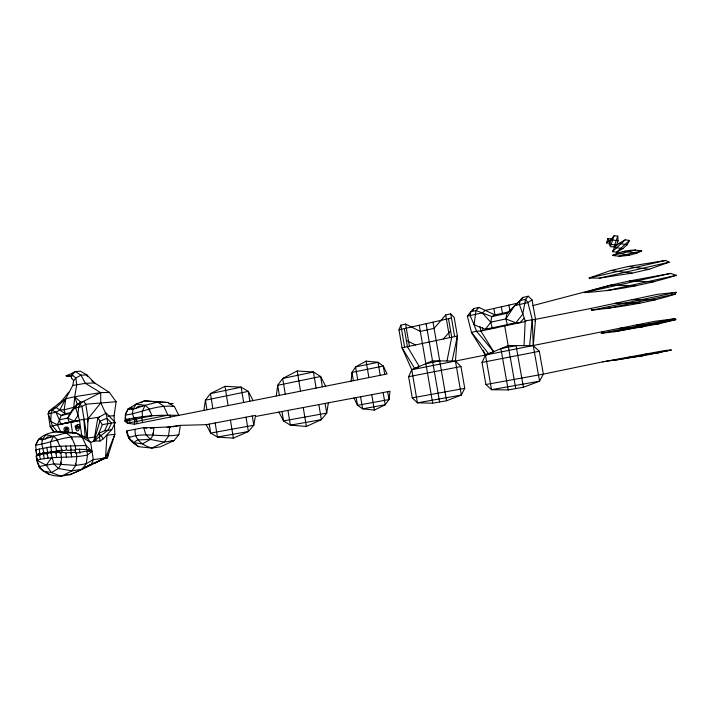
<?xml version="1.0" encoding="UTF-8"?>
<svg xmlns="http://www.w3.org/2000/svg" width="712" height="712" viewBox="0 0 712 712"><rect width="100%" height="100%" fill="white"/><g stroke="black" fill="none" stroke-linecap="round" stroke-linejoin="round"><path stroke-width="1.07" d="M53.587 431.997L50.089 426.328L48.211 413.779L49.359 410.815L61.259 401.595L65.798 398.756L74.698 396.718L100.65 392.615L109.443 392.454L116.136 401.728L114.098 415.746L114.846 434.373L107.379 457.789C87.131 463.557 64.917 485.931 43.512 471.139C38.199 468.042 36.926 461.874 36.241 456.232L36.641 455.333L39.258 454.834L40.513 459.543M71.663 456.89L71.129 453.402L72.206 452.494L75.347 452.351L76.3 453.117L86.935 450.981L92.008 451.346L86.713 449.495L86.099 445.507L59.781 446.228L50.703 446.896L35.778 449.788L36.81 455.377L35.6 445.223L38.688 439.206C49.27 429.665 63.439 431.232 76.433 433.127L82.147 437.106L86.099 445.507L92.008 451.346L87.549 454.977C70.799 458.688 53.427 455.6 36.837 460.228L37.211 461.047L36.588 456.214M66.848 474.53L70.034 474.868L91.287 464.669L93.281 459.587L90.655 442.526L87.211 438.129L88.057 418.754L85.814 404.211L83.66 401.301C75.695 402.841 70.96 411.225 67.8 418.051L69.028 422.154L77.305 421.219M524.05 345.623L525.198 320.818L519.422 304.46L520.009 300.589L522.768 297.447L528.295 296.192L532.06 299.903L535.522 319.35L533.261 345.649L539.58 381.178L523.418 387.266L508.199 389.936L491.538 389.695L485.896 384.524L482.024 362.417L485.477 355.128L493.665 351.683L480.814 331.018L480.057 326.701M37.781 455.609L37.825 454.861M133.927 418.229L132.396 413.538L133.028 409.275L136.072 404.06L145.043 405.342L149.075 408.759L152.003 415.808L124.965 421.282L125.517 419.938C142.898 415.354 160.957 414.936 178.819 415.363L174.404 406.57L167.97 402.502L144.483 400.829L136.072 404.06L128.178 408.902L125.535 413.663L124.965 421.282L127.466 423.266L134.381 424.201L387.079 373.969L383.305 366.039L378.001 362.274L366.11 361.135L355.564 366.929L351.986 372.438L351.114 381.125M108.242 453.544L107.379 457.789L93.281 459.587L86.232 463.77L75.757 465.408L53.792 463.877L38.822 466.574L43.512 471.139L51.371 472.563L58.491 468.514L60.929 464.313L61.49 457.469L60.84 453.161L59.888 452.36L56.889 452.387L55.99 453.152L56.648 457.46M150.401 428.339L153.863 427.663L143.69 427.627L126.745 430.929L129.54 439.384L133.429 442.579L142.311 443.905L150.401 439.438L153.187 434.934L153.863 427.663L169.741 426.862L180.403 425.358L206.177 424.681L255.537 415.381L253.783 425.242L248.363 431.525L233.349 438.138L217.427 437.043L210.672 433.074L206.177 424.681M57.352 431.712L52.403 425.749L48.211 413.779L55.892 412.266L59.79 409.978L72.775 385.45L73.648 380.617L71.396 377.876L72.241 373.23L75.356 371.504L80.447 371.228L86.909 374.921L95.177 383.635L91.848 380.875M529.63 345.64L532.256 319.457L527.895 302.564L525.554 299.334L520.009 300.589L506.953 313.28L491.858 316.609L476.008 310.53L470.774 311.714L467.366 316.11L471.486 332.433L485.477 355.128L491.538 389.695L539.58 381.178L543.363 374.129L539.296 351.283L533.261 345.649L508.181 345.587L485.477 355.128L483.314 350.438M127.946 418.95L127.466 423.266L167.899 415.167L163.742 406.249L157.824 402.04L144.483 400.829L140.825 402.841M36.837 460.228L46.262 465.23L51.371 472.563L61.17 476.292L71.956 470.872L75.757 465.408L76.834 456.597L76.3 453.117M276.274 395.997L277.68 385.317L282.682 378.455L297.198 370.979L313.449 372.002L320.623 376.479L325.607 386.189M134.381 424.201L135.262 417.757M87.576 421.958L88.057 418.754L100.784 402.876L100.65 392.615L85.395 383.341L80.972 375.171L75.356 371.504L72.09 374.761L71.396 377.876M203.89 410.379L205.412 400.188L210.458 393.594L224.992 386.331L241.163 387.159L248.274 391.369L253.134 400.598M328.374 402.805L326.719 413.111L321.361 419.653L306.365 426.443L290.363 425.153L283.527 420.934L278.908 412.088M126.745 430.929C126.772 438.263 132.948 443.264 138.751 446.7L151.896 448.079L160.485 446.816L173.995 440.621L178.854 434.694L180.403 425.358L172.776 426.817M115.371 422.554L111.526 423.053L108.117 430.066L93.922 441.057L97.856 417.819L106.195 413.138L115.371 422.554L111.757 429.576L103.391 438.743L100.116 441.013L93.922 441.057L99.983 421.121L97.856 417.819M125.535 413.663L125.517 419.938M512.275 324.307L507.318 324.494L505.84 318.923L506.953 313.28L508.493 312.443M447.011 360.984L451.711 337.221L448.489 318.682M493.843 308.492L494.982 314.927L478.927 307.415L473.711 308.599L470.774 311.714L470.098 315.496L474.067 324.752L485.442 329.309L490.702 322.207L491.858 316.609L494.982 314.927L508.947 311.838M452.111 361.046L457.407 336.002L454.167 317.41L450.714 313.832L445.676 314.971L434.071 328.374L420.32 331.409L405.6 324.085L400.829 325.17L398.969 329.816L402.049 347.803L411.758 369.742L417.428 402.832L432.673 403.188L446.584 400.749L461.323 395.053L464.758 388.352L460.958 366.511L455.431 361.082L432.504 360.815L411.758 369.742L408.626 376.692L412.248 397.857L417.428 402.832L461.323 395.053L455.431 361.082L457.407 336.002L402.049 347.803L414.695 368.487M535.05 321.459L535.522 319.35L590.987 308.438L657.318 294.341L676.088 292.347L675.296 294.083C648.214 302.903 619.858 306.997 591.636 310.218L590.987 308.438M131.8 409.186L132.192 407.62L129.379 409M607.941 238.538L610.139 243.29L606.473 242.89L607.941 238.538L611.608 238.974L611.021 240.701M609.303 244.225L610.78 239.855L614.1 235.708L617.74 236.153L618.069 240.701L616.601 245.017L614.056 246.984L610.407 246.601L609.303 244.225L616.601 245.017M610.407 246.601L614.1 235.708M614.056 246.984L617.74 236.153M41.483 439.696L42.044 438.147L39.614 439.366M48.211 413.957L49.359 410.815L52.288 410.165L56.132 407.478L65.798 398.756L64.178 409.809L65.299 413.761L61.312 415.434L57.396 424.699L50.766 421.54L51.148 413.129L52.288 410.165L61.312 415.434L69.714 413.61M93.922 441.057L98.915 433.225L102.314 424.628L99.983 421.121L106.925 418.336L111.526 423.053L102.314 424.628M472.893 310.548L473.711 308.599M39.436 449.085L39.641 453.98L37.015 454.478L36.374 453.784L36.641 455.066L36.454 454.363M39.908 455.538L40.308 454.639L43.014 454.131L43.663 454.834L44.278 458.848M94.883 436.981L87.211 438.129L76.433 433.127L66.163 432.914L53.587 436.198L45.648 434.801L42.426 439.856L41.705 443.932L43.806 452.369L43.396 453.268L40.691 453.784L40.041 453.081M43.663 454.834L44.073 453.927L46.725 453.428L47.375 454.131L47.989 458.154M46.903 447.634L47.508 451.657L47.099 452.565L44.456 453.063L43.806 452.369M47.375 454.131L47.793 453.224L50.525 452.707L51.184 453.411L53.792 463.877L58.491 468.514L71.956 470.872L81.969 469.279L86.232 463.77L87.549 454.977L86.935 450.981M59.781 446.228L57.165 439.518L53.587 436.198L50.516 442.277L51.317 450.936L50.899 451.844L48.167 452.36L47.508 451.657M167.97 402.502L157.824 402.04L145.043 405.342L142.178 411.634L142.445 416.502M100.116 441.013L98.915 433.225L104.655 430.716L107.832 423.747L106.195 413.138M130.83 407.985L128.178 408.902L125.267 415.132C141.83 412.72 157.263 404.211 174.404 406.57M36.241 456.232L36.588 455.529L36.57 456.81M612.436 251.621L614.581 247.411L618.87 243.46L625.269 239.819L629.408 240.46L627.174 244.688L622.929 248.577L616.628 252.173L612.436 251.621L625.269 239.819M55.892 412.266L59.39 419.849L67.8 418.051L73.941 408.288L75.499 407.362M482.3 312.862L490.702 322.207L505.84 318.923L514.74 305.608L517.642 303.143L485.317 310.405L482.3 312.862L467.366 316.11L469.083 315.051M601.293 333.278L602.352 331.721L654.684 321.334L675.012 318.7L675.848 319.626L658.636 323.88L614.589 331.703L601.293 333.278L675.012 318.7M78.934 404.38L80.598 401.986L74.698 396.718L76.745 384.507L75.801 377.956L72.09 374.761L72.241 373.23L66.18 375.847L71.556 376.337M46.262 465.23L51.798 457.451M55.91 446.513L56.524 450.554L55.839 451.426L52.083 451.746L51.317 450.936M65.878 445.952L66.412 449.441L65.709 450.331L62.3 450.687L61.463 449.94L60.698 450.856L57.361 451.248L56.524 450.554M61.259 401.595L68.744 392.17M73.648 380.617L75.801 377.956L80.972 375.171L86.909 374.921L87.434 376.595M52.457 432.567L54.361 431.49L66.163 432.914L71.422 437.008L75.134 445.516L75.712 449.254L75.009 450.082L71.948 450.1L71.049 449.219M528.295 296.192L525.554 299.334L522.741 314.152L515.862 322.812L485.442 329.309L489.687 329.122M515.568 305.448L522.768 297.447M443.22 339.028L450.598 330.858M66.483 457.184L65.904 453.419L66.688 452.583L70.176 452.592L71.129 453.402M478.927 307.415L476.008 310.53L474.067 324.752L476.533 331.214L493.665 351.683M524.139 318.246L519.991 322.661L515.862 322.812L505.84 318.923M60.84 453.161L61.552 452.432L64.952 452.583L65.904 453.419M51.184 453.411L52.047 452.601L55.055 452.396L55.99 453.152M616.628 252.173L629.408 240.46M136.028 408.296L138.164 406.356L142.035 406.329M45.212 438.948L47.303 437.079L50.792 437.115M67.462 432.567C73.149 424.966 59.221 425.429 65.691 432.611M606.473 242.89L611.608 238.974M532.06 299.903L527.895 302.564L514.74 305.608M178.854 434.694C162.238 438.129 145.186 431.481 128.783 437.649L133.429 442.579L137.816 439.909L150.401 439.438L164.134 442.09L173.995 440.621L170.746 441.218M612.516 255.439C621.3 250.927 631.98 249.075 641.708 250.891C632.861 255.305 622.279 257.139 612.516 255.439L635.576 249.921M100.65 392.615L83.66 401.301L79.851 404.024L76.789 404.71L75.659 407.718L79.459 420.053L81.764 435.673M353.953 398.008L357.504 405.297L362.613 408.83L374.387 410.076L385.21 404.763L388.992 399.548L390.016 391.244L255.715 416.44M102.448 458.332L105.545 457.789L82.378 468.629L105.545 457.789L114.846 434.373L106.934 435.192L105.545 457.789L95.034 463.138L92.925 463.512M95.924 440.158L90.655 442.526L82.147 437.106C65.896 435.13 51.291 442.962 35.6 445.223L38.688 439.206L42.426 439.856L53.587 436.198M76.131 406.685L64.178 409.809L59.79 409.978M649.024 269.278L669.191 262.185L665.649 260.432L628.278 266.466L610.851 270.498L589.136 278.018L599.362 278.143L632.078 273.123L649.024 269.278L628.278 266.466M73.941 408.288L81.942 406.525L85.814 404.211L116.136 401.728M145.043 405.342L133.028 409.275L128.178 408.902M635.772 285.752L610.994 285.067L584.401 292.579C615.622 290.647 646.532 284.551 676.4 275.304L670.633 273.417L629.435 280.955L610.994 285.067L532.585 305.671M71.414 375.936L66.18 375.847L68.21 375.322M72.775 385.45L85.395 383.341L94.607 382.914L109.443 392.454M618.844 256.329L641.708 250.891M589.136 278.018L665.649 260.432M599.362 278.143L669.191 262.185M602.637 361.856L642.633 355.84L671.202 350.073L665.578 350.411L602.637 361.856L543.363 374.129L485.896 384.524M398.969 329.816L451.444 318.015M53.195 408.127L56.132 407.478L65.299 413.761L71.592 412.39M584.401 292.579L670.633 273.417M606.517 290.719L676.4 275.304M525.901 321.406L480.814 331.018L476.533 331.214L471.486 332.433L488.681 353.775L485.175 354.469M591.636 310.218L676.088 292.347M606.473 308.59L675.296 294.083M53.961 431.419L50.089 426.328L79.441 420.561L57.396 424.699L62.549 424.112M64.124 433.332L66.163 432.914M425.874 363.672L439.696 360.904M404.318 328.615L407.406 346.664L419.243 366.52L411.758 369.742L602.352 331.721M614.589 331.703L675.848 319.626M408.626 376.692L460.958 366.511M482.024 362.417L539.296 351.283M525.198 320.818L535.522 319.35M167.08 427.369L169.741 426.862L168.477 436.216L164.134 442.09L151.896 448.079C143.201 445.668 133.838 439.598 135.164 429.292M168.628 427.609L170.773 427.2M79.459 420.053L99.636 417.161M42.56 452.618L46.778 452.966L62.514 449.984M104.655 430.716L111.757 429.576M615.168 360.245L671.202 350.073M412.248 397.857L464.758 388.352M104.219 458.35L107.379 457.789M89.231 465.025L91.287 464.669M66.18 375.847L68.245 375.544M66.75 423.231L60.609 423.925L59.39 419.849M64.81 423.044L70.942 422.35L72.597 433.207M625.287 357.736L642.633 355.84M641.93 354.709L658.876 352.903M168.904 403.864L173.167 403.41M108.01 416.093L114.098 415.746M619.894 328.241L642.58 327.039M636.466 324.957L658.636 323.88M497.198 327.52L492.17 327.734L490.702 322.207M615.337 303.267L639.946 303.116M631.847 299.752L655.912 299.761M75.712 449.254L86.713 449.495M629.435 280.955L653.598 281.827M610.78 239.855L618.069 240.701M610.851 270.498L632.078 273.123M614.581 247.411L622.929 248.577M618.87 243.46L627.174 244.688M616.957 253.143L629.47 254.985M624.673 251.292L637.062 253.187M146.699 428.25L143.69 427.627L145.746 434.436L150.401 439.438M67.8 418.051L74.297 421.139L77.804 415.755L78.721 407.042L79.851 404.024L81.942 406.525L87.211 438.129M406.347 340.47L415.532 344.928M42.72 469.76L40.059 468.042L37.576 461.866M45.337 471.54L49.52 474.735M133.429 442.579L138.751 446.7M66.412 449.441L67.32 450.322L70.381 450.296L71.084 449.477L70.515 445.73M103.391 438.743L98.915 433.225M36.73 454.639L37.122 455.449M132.236 440.95L133.1 442.766M57.565 425.162L61.125 432.656M100.784 402.876L106.115 414.25M77.483 404.95L74.698 396.718L73.639 409.827M508.875 305.11L510.023 311.598M523.418 387.266L516.049 345.605L500.919 348.64L508.199 389.936M501.328 306.81L502.467 313.271M504.701 325.927L515.773 388.61M482.469 327.618L482.985 330.555M450.714 313.832L454.665 336.589M445.676 314.971L449.61 337.666M433.003 322.162L446.584 400.749M426.105 323.711L439.598 401.977M419.261 325.25L432.673 403.188M405.6 324.085L409.4 346.237M400.829 325.17L404.612 347.26M384.729 374.441L383.305 366.039L351.986 372.438L353.366 380.671M387.657 391.689L388.992 399.548L357.504 405.297L356.214 397.581M380.217 375.34L378.001 362.274L355.564 366.929L357.727 379.808M383.136 392.535L385.21 404.763L362.613 408.83L360.583 396.762M366.11 361.135L368.896 377.582M371.78 394.662L374.387 410.076M322.349 386.839L320.623 376.479L277.68 385.317L279.335 395.391M325.108 403.419L326.719 413.111L283.527 420.934L281.979 411.509M316.119 388.076L313.449 372.002L282.682 378.455L285.272 394.208M318.86 404.594L321.361 419.653L290.363 425.153L287.933 410.397M297.198 370.979L300.535 391.173M303.241 407.522L306.365 426.443M249.876 401.239L248.274 391.369L205.412 400.188L206.943 409.774M252.279 415.995L253.783 425.242L210.672 433.074L209.239 424.103M243.646 402.485L241.163 387.159L210.458 393.594L212.861 408.599M246.032 417.17L248.363 431.525L217.427 437.043L215.175 422.981M224.992 386.331L228.089 405.573M230.439 420.107L233.349 438.138M169.945 414.989L170.275 417.063M149.075 408.759L149.404 410.877M152.875 432.958L153.187 434.934M141.528 416.484L142.489 422.59M136.188 417.57L137.14 423.649M134.212 417.677L134.853 421.789M129.344 418.674L129.976 422.768M126.344 418.861L126.665 420.934M129.086 436.465L129.54 439.384M88.947 449.423L89.276 451.559M79.379 449.032L80.029 453.259M75.143 449.833L75.623 452.992M71.422 437.008L71.725 439.001M75.436 463.316L75.757 465.408M70.773 449.575L71.253 452.725M60.894 446.184L61.944 452.316M59.06 450.785L59.39 452.939M57.165 439.518L57.467 441.52M60.6 462.124L60.929 464.313M46.778 452.966L47.072 454.906M39.543 453.259L39.819 455.084M38.617 453.597L38.875 455.297M37.104 458.697L37.424 460.806M83.891 419.217L85.191 437.978M532.256 319.457L533.261 345.649M77.154 426.435C78.382 429.024 78.409 423.907 76.415 426.524C75.766 432.166 80.848 425.642 77.154 426.435M66.287 428.695C67.418 431.499 67.56 426.132 65.406 428.757C64.57 434.347 69.954 428.224 66.287 428.695M75.178 426.328C77.608 440.007 83.785 418.095 75.178 426.328"/></g></svg>
